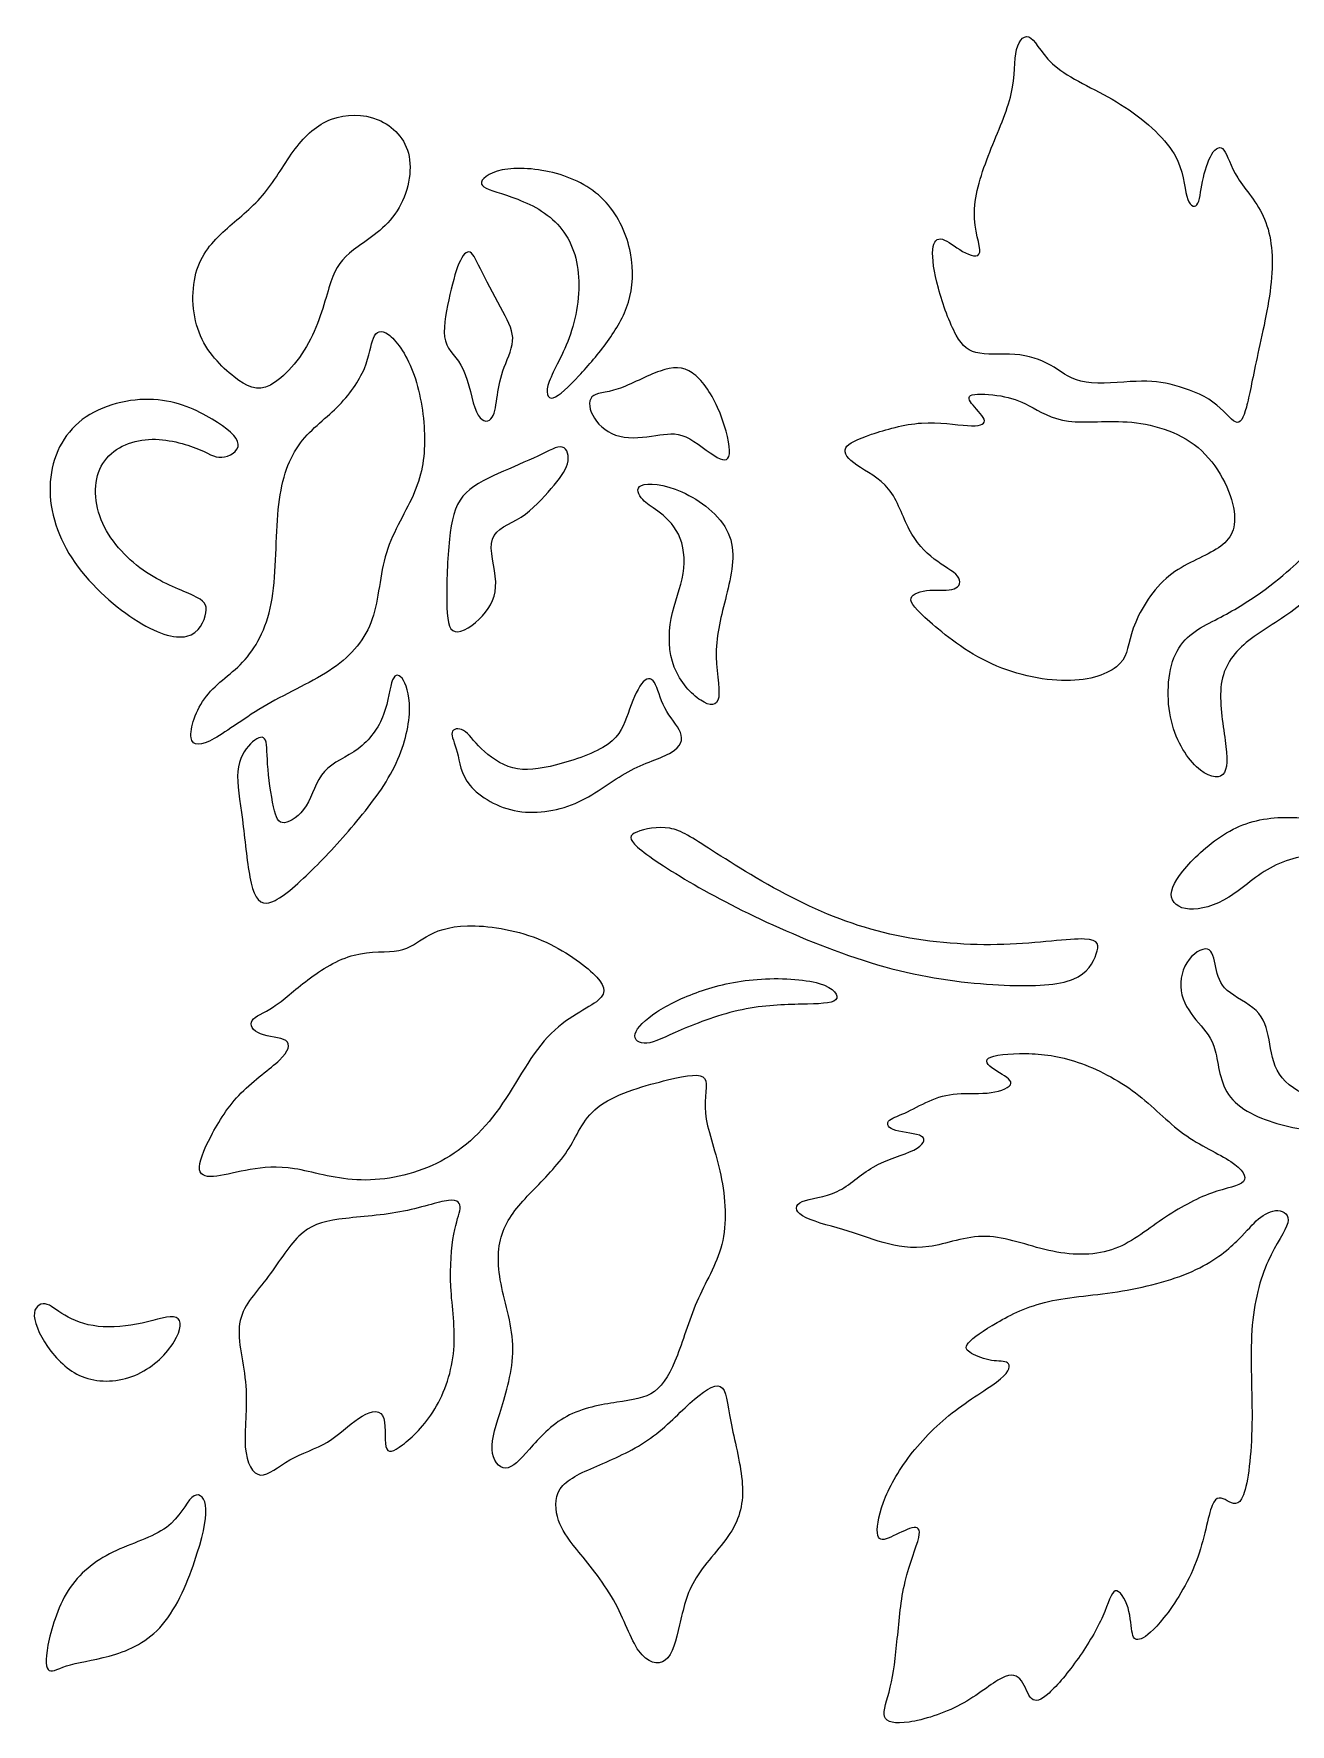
# Model space of a CAD drawing. Header units: millimetres. Extents: x -84 to 83, y -94 to 93.
# Drawn here: x 0.83 to 19.76, y -40.66 to -15.19 of the extents above; entities that cross this region are included whole.
import ezdxf

# ---------------------------------------------------------------- set-up
doc = ezdxf.new("R2010")
doc.units = ezdxf.units.MM
doc.header["$MEASUREMENT"] = 0
doc.layers.add('Default', color=18, linetype='Continuous')

msp = doc.modelspace()

# ---------------------------------------------------------------- linework, layer by layer
at = {"layer": 'Default', "color": 5}
for points in [[(19.261, -20.065), (19.334, -19.729), (19.54, -18.871), (19.452, -17.915), (18.9, -17.349), (18.775, -16.834), (18.569, -16.937), (18.422, -17.415), (18.385, -17.856), (18.164, -17.731), (18.164, -17.012), (17.239, -16.188), (16.113, -15.732), (15.856, -15.107), (15.584, -15.342), (15.635, -16.056), (15.216, -16.96), (14.9, -17.916), (15.194, -18.615), (14.812, -18.49), (14.495, -18.211), (14.333, -18.358), (14.422, -18.983), (14.731, -19.829), (15.01, -20.049), (15.724, -19.976), (16.224, -20.197), (16.592, -20.506), (17.511, -20.395), (17.989, -20.454), (18.656, -20.699), (18.964, -21.156), (19.103, -20.888), (19.188, -20.401), (19.261, -20.065)], [(3.744, -18.113), (3.554, -18.282), (3.193, -18.647), (3.206, -19.757), (3.878, -20.43), (4.348, -20.658), (5.086, -19.81), (5.295, -18.817), (5.556, -18.458), (6.359, -18.001), (6.62, -16.957), (6.052, -16.382), (5.269, -16.395), (4.746, -16.872), (4.335, -17.636), (3.935, -17.945), (3.744, -18.113)], [(9.787, -19.228), (9.72, -19.45), (9.488, -19.83), (9.041, -20.355), (8.594, -20.795), (8.501, -20.494), (8.964, -19.776), (9.118, -18.681), (8.717, -17.909), (7.884, -17.577), (7.444, -17.485), (7.783, -17.176), (8.732, -17.23), (9.519, -17.655), (9.89, -18.503), (9.854, -19.007), (9.787, -19.228)], [(7.587, -18.79), (7.674, -18.963), (7.93, -19.427), (8.115, -19.797), (7.864, -20.279), (7.804, -20.686), (7.753, -21.056), (7.471, -21.026), (7.345, -20.138), (6.938, -19.894), (7.079, -19.175), (7.227, -18.576), (7.412, -18.391), (7.501, -18.618), (7.587, -18.79)], [(5.808, -20.227), (5.729, -20.416), (5.436, -20.844), (4.748, -21.316), (4.453, -22.254), (4.501, -23.805), (4.05, -24.7), (3.357, -25.092), (3.086, -25.94), (3.477, -25.908), (4.28, -25.274), (5.423, -24.785), (6.024, -24.067), (6.043, -22.973), (6.645, -22.076), (6.763, -21.26), (6.586, -20.203), (6.129, -19.596), (5.914, -19.707), (5.888, -20.037), (5.808, -20.227)], [(9.632, -20.537), (9.825, -20.472), (10.314, -20.199), (10.754, -20.199), (11.163, -20.778), (11.379, -21.588), (11.186, -21.665), (10.623, -21.164), (10.237, -21.241), (9.62, -21.318), (9.218, -20.994), (9.157, -20.586), (9.44, -20.601), (9.632, -20.537)], [(17.396, -24.142), (17.48, -23.906), (17.84, -23.288), (18.68, -23.001), (19.076, -22.57), (18.539, -21.326), (17.339, -20.952), (16.347, -21.11), (15.794, -20.751), (15.435, -20.629), (14.86, -20.593), (14.946, -20.765), (15.248, -21.053), (14.982, -21.125), (14.213, -20.988), (13.387, -21.232), (12.955, -21.412), (13.164, -21.685), (13.775, -21.973), (13.99, -22.706), (14.386, -23.137), (14.838, -23.353), (14.752, -23.604), (14.321, -23.539), (13.94, -23.662), (14.206, -23.963), (15.212, -24.775), (16.542, -25.027), (17.332, -24.704), (17.311, -24.378), (17.396, -24.142)], [(3.266, -21.428), (3.075, -21.353), (2.489, -21.194), (1.705, -21.606), (1.745, -22.597), (2.513, -23.389), (3.345, -23.666), (3.487, -23.848), (3.234, -24.403), (2.378, -24.126), (1.269, -23.119), (0.937, -21.907), (1.428, -20.878), (2.695, -20.577), (3.582, -20.996), (4.058, -21.393), (3.63, -21.646), (3.456, -21.503), (3.266, -21.428)], [(8.623, -22.038), (8.5, -22.182), (8.194, -22.527), (7.589, -22.695), (7.873, -23.497), (7.64, -23.976), (7.093, -24.34), (7.034, -23.837), (7.071, -22.721), (7.217, -22.101), (7.815, -21.81), (8.471, -21.54), (8.836, -21.321), (8.93, -21.664), (8.746, -21.894), (8.623, -22.038)], [(10.231, -22.378), (10.331, -22.451), (10.593, -22.68), (10.673, -23.314), (10.382, -23.971), (10.396, -24.773), (10.907, -25.32), (11.235, -25.327), (11.038, -24.467), (11.286, -23.613), (11.476, -22.665), (10.564, -21.987), (9.835, -21.929), (9.995, -22.242), (10.131, -22.306), (10.231, -22.378)], [(19.806, -23.211), (19.687, -23.32), (19.331, -23.623), (18.688, -24.005), (17.945, -24.345), (17.862, -25.548), (18.348, -26.343), (18.829, -26.464), (18.808, -25.904), (18.625, -24.921), (19.028, -24.335), (19.849, -23.901), (20.477, -23.263), (20.493, -22.881), (20.048, -22.97), (19.926, -23.102), (19.806, -23.211)], [(4.35, -26.195), (4.364, -26.396), (4.439, -26.93), (4.55, -27.159), (4.976, -26.884), (5.127, -26.228), (5.75, -26.018), (6.157, -25.461), (6.209, -24.805), (6.406, -24.851), (6.551, -25.375), (6.308, -26.294), (5.606, -27.179), (4.93, -27.901), (4.261, -28.458), (4.065, -27.986), (3.979, -26.982), (3.835, -26.248), (4.091, -25.834), (4.353, -25.723), (4.336, -25.994), (4.35, -26.195)], [(7.572, -25.959), (7.691, -26.076), (8.024, -26.323), (8.649, -26.244), (9.614, -25.915), (9.773, -25.438), (9.985, -24.892), (10.198, -24.876), (10.293, -25.369), (10.648, -25.724), (10.548, -26.032), (9.763, -26.244), (9.089, -26.827), (8.093, -27.013), (7.271, -26.525), (7.228, -25.968), (7.059, -25.676), (7.308, -25.623), (7.453, -25.842), (7.572, -25.959)], [(20.738, -27.121), (20.445, -27.057), (19.779, -26.947), (18.927, -27.068), (18.202, -27.683), (17.856, -28.194), (18.186, -28.452), (18.845, -28.265), (19.46, -27.661), (20.339, -27.491), (21.125, -27.644), (21.592, -27.644), (21.537, -27.331), (21.031, -27.185), (20.738, -27.121)], [(11.054, -27.498), (11.37, -27.701), (12.333, -28.306), (13.784, -28.843), (15.493, -28.968), (16.902, -28.745), (16.874, -29.017), (16.63, -29.506), (15.549, -29.561), (13.889, -29.387), (12.096, -28.71), (10.701, -27.992), (9.759, -27.364), (9.822, -27.211), (10.436, -27.085), (10.738, -27.294), (11.054, -27.498)], [(4.089, -32.301), (4.281, -32.267), (4.706, -32.227), (5.646, -32.544), (6.872, -32.338), (7.842, -31.549), (8.51, -30.136), (9.529, -29.741), (9.377, -29.395), (8.467, -28.743), (7.254, -28.561), (6.696, -28.785), (6.405, -29.058), (5.652, -28.979), (4.918, -29.441), (4.421, -29.908), (4.026, -30.029), (4.172, -30.302), (4.736, -30.308), (4.633, -30.624), (3.905, -31.109), (3.462, -31.819), (3.232, -32.395), (3.553, -32.429), (3.897, -32.335), (4.089, -32.301)], [(18.64, -29.255), (18.666, -29.38), (18.729, -29.621), (19.324, -29.871), (19.452, -30.327), (19.519, -30.9), (20.064, -31.262), (20.965, -31.429), (20.62, -31.762), (19.691, -31.696), (18.702, -31.29), (18.674, -30.416), (18.385, -30.111), (18.062, -29.693), (18.145, -29.137), (18.574, -28.87), (18.614, -29.13), (18.64, -29.255)], [(10.582, -30.198), (10.83, -30.091), (11.519, -29.833), (12.449, -29.807), (13.051, -29.8), (12.811, -29.449), (11.685, -29.39), (10.818, -29.604), (10.172, -29.918), (9.784, -30.287), (10.032, -30.471), (10.334, -30.304), (10.582, -30.198)], [(13.628, -33.401), (13.832, -33.458), (14.278, -33.546), (15.166, -33.182), (16.112, -33.582), (17.116, -33.618), (17.821, -33.022), (18.607, -32.6), (19.189, -32.527), (18.971, -32.185), (18.12, -31.821), (17.479, -31.108), (16.534, -30.621), (15.77, -30.526), (15.042, -30.599), (15.333, -30.832), (15.675, -30.999), (15.282, -31.181), (14.715, -31.13), (14.315, -31.254), (13.936, -31.472), (13.645, -31.559), (13.733, -31.741), (14.329, -31.763), (14.191, -32.018), (13.427, -32.214), (12.969, -32.709), (12.299, -32.745), (12.277, -33.014), (13.056, -33.204), (13.425, -33.344), (13.628, -33.401)], [(8.296, -36.516), (8.442, -36.353), (8.805, -35.947), (9.662, -35.794), (10.221, -35.729), (10.533, -35.162), (10.802, -34.214), (11.31, -33.432), (11.208, -32.277), (10.854, -31.403), (11.065, -30.819), (10.503, -30.906), (9.189, -31.271), (8.955, -32.001), (8.349, -32.608), (7.838, -33.155), (7.787, -33.922), (8.153, -34.95), (7.866, -35.94), (7.65, -36.564), (7.93, -36.923), (8.151, -36.679), (8.296, -36.516)], [(7.156, -33.277), (7.12, -33.473), (7.071, -34.051), (7.239, -35.019), (6.911, -35.98), (6.329, -36.526), (6.074, -36.621), (6.176, -35.857), (5.71, -36.002), (5.288, -36.454), (4.654, -36.636), (4.217, -37.058), (3.941, -36.57), (4.101, -35.565), (3.781, -34.546), (4.341, -34), (4.814, -33.199), (5.339, -33.032), (6.38, -32.981), (7.195, -32.689), (7.29, -32.871), (7.193, -33.08), (7.156, -33.277)], [(18.982, -33.355), (18.845, -33.491), (18.444, -33.843), (17.224, -34.177), (16.046, -34.238), (15.3, -34.614), (14.814, -34.948), (14.917, -35.069), (15.269, -35.209), (15.554, -35.167), (15.53, -35.421), (14.693, -35.894), (13.983, -36.604), (13.576, -37.345), (13.497, -37.921), (13.71, -37.867), (14.104, -37.654), (14.238, -37.739), (13.916, -38.484), (13.843, -39.395), (13.752, -40.153), (13.552, -40.609), (13.928, -40.687), (14.839, -40.414), (15.476, -39.856), (15.737, -39.959), (15.84, -40.354), (16.083, -40.281), (16.587, -39.674), (16.982, -39.006), (17.103, -38.502), (17.358, -38.897), (17.364, -39.364), (17.479, -39.425), (17.813, -39.17), (18.42, -38.229), (18.572, -37.167), (18.803, -37.288), (19.076, -37.44), (19.228, -36.179), (19.118, -34.642), (19.402, -33.602), (19.839, -33.044), (19.584, -32.862), (19.268, -33.026), (19.119, -33.219), (18.982, -33.355)], [(1.293, -34.499), (1.419, -34.575), (1.759, -34.711), (2.479, -34.641), (3.076, -34.419), (3.035, -34.87), (2.438, -35.472), (1.589, -35.543), (1.045, -35.063), (0.74, -34.436), (0.998, -34.255), (1.166, -34.423), (1.293, -34.499)], [(9.011, -38.03), (9.164, -38.221), (9.634, -38.777), (9.91, -39.685), (10.396, -39.83), (10.563, -39.177), (10.708, -38.451), (11.449, -37.746), (11.565, -37.035), (11.289, -36.04), (11.253, -35.401), (10.73, -35.779), (10.113, -36.432), (9.278, -36.781), (8.639, -37.071), (8.712, -37.63), (8.857, -37.838), (9.011, -38.03)], [(3.29, -38.081), (3.187, -38.412), (2.862, -39.252), (2.049, -39.659), (1.306, -39.746), (1.015, -39.949), (0.986, -39.577), (1.277, -38.573), (1.973, -38.021), (2.943, -37.76), (3.204, -37.11), (3.483, -37.267), (3.394, -37.75), (3.29, -38.081)]]:
    msp.add_open_spline(points, degree=3, dxfattribs=at)

doc.saveas('drawing.dxf')
